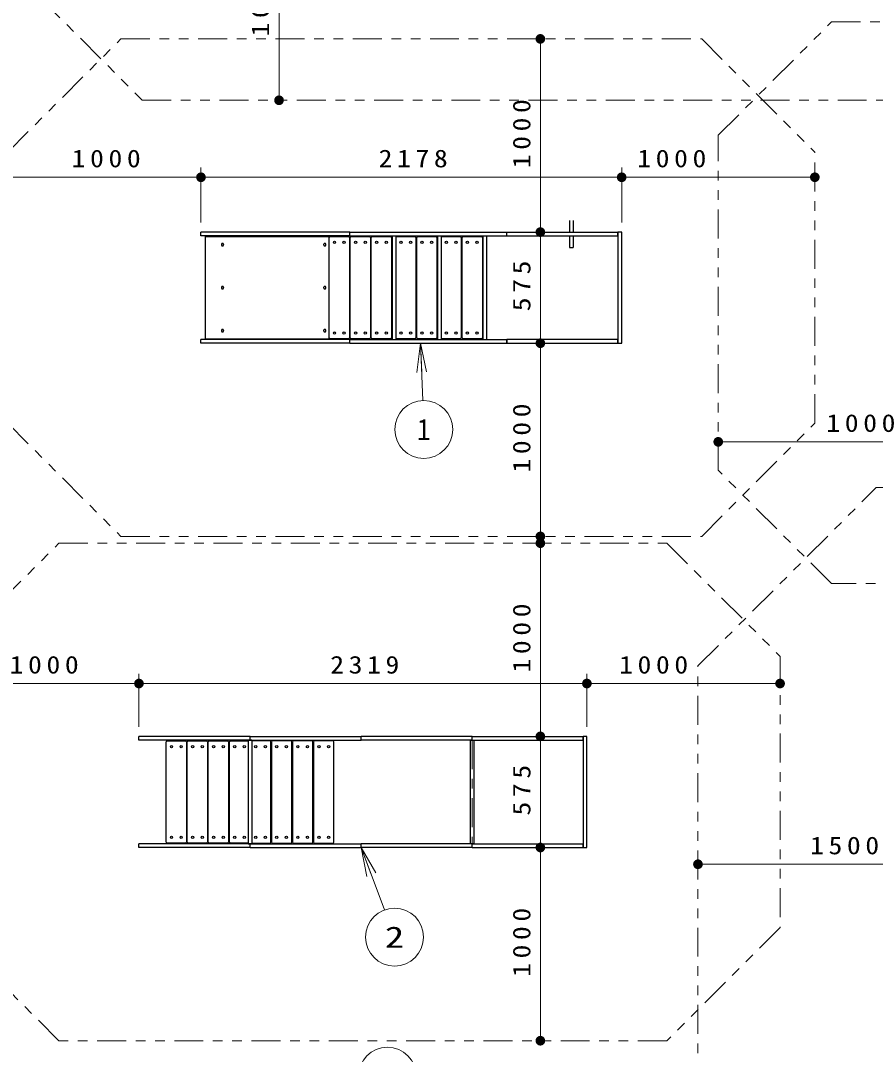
# Model space of a CAD drawing. Units: millimetres on the paper, scale 1:50. Extents: x 35 to 420, y -297 to 267.
# Drawn here: x 122.3 to 210.8, y 102.2 to 209.2 of the extents above; entities that cross this region are included whole.
import ezdxf
from ezdxf.enums import TextEntityAlignment as Align

# ---------------------------------------------------------------- set-up
doc = ezdxf.new("R2010")
doc.units = ezdxf.units.MM
doc.linetypes.add('USER2', pattern=[6, 3, -1, 1, -1])
doc.linetypes.add('USER3', pattern=[8, 3, -1, 1, -1, 1, -1])
doc.layers.add('1_50', color=20, linetype='Continuous', lineweight=25)
doc.styles.add('ＭＳ ゴシック', font='')
doc.styles.get('ＭＳ ゴシック').set_extended_font_data('MS Gothic')

# ---------------------------------------------------------------- blocks, each defined once
blk = doc.blocks.new('filled_dot')
at = {"color": 0, "linetype": 'Continuous', "lineweight": -2, "const_width": 1.25}
blk.add_lwpolyline([(-0.625, 0, 1), (0.625, 0, 1)], format="xyb", close=True, dxfattribs=at)

msp = doc.modelspace()

# ---------------------------------------------------------------- linework, layer by layer
at = {"layer": '1_50', "color": 7, "lineweight": 13}
for p, q in [((149.015, 220.91), (149.015, 200.91)), ((176.073, 187.265), (176.073, 207.265)), ((140.933, 188.265), (140.933, 193.942)), ((184.491, 188.265), (184.491, 193.942)), ((120.933, 192.942), (140.933, 192.942)), ((140.933, 192.942), (184.491, 192.942)), ((184.491, 192.942), (204.491, 192.942)), ((176.073, 187.265), (176.073, 175.765)), ((163.285, 172.748), (163.675, 175.765)), ((163.675, 175.765), (164.284, 172.785)), ((163.675, 175.765), (163.784, 172.767)), ((163.675, 175.765), (163.892, 169.834)), ((176.073, 175.765), (176.073, 155.765)), ((194.491, 165.555), (214.491, 165.555)), ((176.073, 135.065), (176.073, 155.065)), ((134.511, 136.065), (134.511, 141.539)), ((180.891, 136.065), (180.891, 141.539)), ((114.511, 140.539), (134.511, 140.539)), ((134.511, 140.539), (180.891, 140.539)), ((180.891, 140.539), (200.891, 140.539)), ((176.073, 135.065), (176.073, 123.565)), ((158.091, 120.58), (157.511, 123.565)), ((157.511, 123.565), (159.028, 120.929)), ((157.511, 123.565), (158.56, 120.754)), ((157.511, 123.565), (159.923, 117.101)), ((176.073, 123.565), (176.073, 103.565)), ((222.391, 121.833), (192.391, 121.833))]:
    msp.add_line(p, q, dxfattribs=at)
at = {"layer": '1_50', "color": 70, "linetype": 'USER3', "lineweight": 13}
for p, q in [((120.933, 195.549), (132.648, 207.265)), ((132.648, 207.265), (192.775, 207.265)), ((192.775, 207.265), (204.491, 195.549)), ((204.491, 167.48), (204.491, 195.549)), ((120.933, 167.48), (132.648, 155.765)), ((192.775, 155.765), (204.491, 167.48)), ((132.648, 155.765), (192.775, 155.765))]:
    msp.add_line(p, q, dxfattribs=at)
at = {"layer": '1_50', "color": 1}
for p, q in [((179.103, 188.475), (179.103, 187.265)), ((179.483, 188.475), (179.483, 187.265)), ((156.347, 186.885), (156.347, 187.265)), ((156.347, 187.265), (172.611, 187.265)), ((156.347, 186.885), (172.611, 186.885)), ((179.103, 186.885), (179.103, 185.675)), ((179.483, 186.885), (179.483, 185.675)), ((179.103, 185.675), (179.483, 185.675)), ((156.347, 175.765), (156.347, 176.145)), ((156.347, 176.145), (172.611, 176.145)), ((156.347, 175.765), (172.611, 175.765)), ((172.611, 175.765), (172.611, 176.145)), ((146.011, 135.065), (134.511, 135.065)), ((134.511, 134.685), (134.511, 135.065)), ((146.011, 134.685), (146.011, 135.065)), ((146.011, 135.065), (157.511, 135.065)), ((146.011, 134.685), (146.011, 135.065)), ((157.511, 134.685), (157.511, 135.065)), ((169.011, 135.065), (157.511, 135.065)), ((169.011, 135.065), (180.511, 135.065)), ((169.011, 134.685), (169.011, 135.065)), ((169.011, 134.685), (169.011, 135.065)), ((169.011, 134.685), (169.011, 135.065)), ((169.011, 134.685), (169.011, 135.065)), ((180.511, 134.685), (180.511, 135.065)), ((146.011, 134.685), (134.511, 134.685)), ((146.011, 134.685), (157.511, 134.685)), ((169.011, 134.685), (157.511, 134.685)), ((169.011, 134.685), (180.511, 134.685)), ((146.011, 123.945), (134.511, 123.945)), ((134.511, 123.565), (134.511, 123.945)), ((146.011, 123.565), (134.511, 123.565)), ((146.011, 123.565), (146.011, 123.945)), ((146.011, 123.945), (157.511, 123.945)), ((146.011, 123.565), (146.011, 123.945)), ((146.011, 123.565), (157.511, 123.565)), ((157.511, 123.565), (157.511, 123.945)), ((169.011, 123.945), (157.511, 123.945)), ((169.011, 123.565), (157.511, 123.565)), ((169.011, 123.945), (180.511, 123.945)), ((169.011, 123.565), (169.011, 123.945)), ((169.011, 123.565), (169.011, 123.945)), ((169.011, 123.565), (169.011, 123.945)), ((169.011, 123.565), (169.011, 123.945)), ((169.011, 123.565), (180.511, 123.565)), ((180.511, 123.565), (180.511, 123.945))]:
    msp.add_line(p, q, dxfattribs=at)
at = {"layer": '1_50', "color": 4}
for p, q in [((140.933, 186.885), (140.933, 187.265)), ((156.347, 187.265), (140.933, 187.265)), ((156.347, 186.885), (156.347, 187.265)), ((156.347, 186.885), (156.347, 187.265)), ((172.611, 186.885), (172.611, 187.265)), ((172.611, 187.265), (184.111, 187.265)), ((184.111, 186.885), (184.111, 187.265)), ((156.347, 186.885), (140.933, 186.885)), ((172.611, 186.885), (184.111, 186.885)), ((140.933, 175.765), (140.933, 176.145)), ((156.347, 176.145), (140.933, 176.145)), ((156.347, 175.765), (140.933, 175.765)), ((156.347, 175.765), (156.347, 176.145)), ((156.347, 175.765), (156.347, 176.145))]:
    msp.add_line(p, q, dxfattribs=at)
at = {"layer": '1_50', "color": 2}
for p, q in [((141.385, 176.215), (141.385, 186.815)), ((154.188, 186.815), (154.188, 176.215)), ((160.747, 176.145), (160.747, 186.885)), ((161.127, 176.145), (161.127, 186.885)), ((165.447, 176.145), (165.447, 186.885)), ((165.827, 176.145), (165.827, 186.885)), ((170.147, 176.145), (170.147, 186.885)), ((170.527, 176.145), (170.527, 186.885)), ((145.821, 134.685), (146.201, 134.685)), ((145.821, 134.685), (145.821, 123.945)), ((145.821, 134.685), (146.201, 134.685)), ((146.201, 134.685), (145.821, 134.685)), ((146.201, 134.685), (145.821, 134.685)), ((146.201, 134.685), (146.201, 123.945)), ((168.821, 134.685), (168.821, 123.945)), ((168.821, 134.685), (169.201, 134.685)), ((169.201, 134.685), (169.201, 123.945)), ((146.201, 123.945), (145.821, 123.945)), ((146.201, 123.945), (145.821, 123.945)), ((145.821, 123.945), (146.201, 123.945)), ((145.821, 123.945), (146.201, 123.945)), ((169.201, 123.945), (168.821, 123.945))]:
    msp.add_line(p, q, dxfattribs=at)
at = {"layer": '1_50', "color": 7}
for p, q in [((141.385, 186.815), (154.188, 186.815)), ((141.385, 176.215), (154.188, 176.215))]:
    msp.add_line(p, q, dxfattribs=at)
at = {"layer": '1_50', "color": 40}
for p, q in [((154.207, 176.315), (154.207, 186.715)), ((154.307, 186.815), (156.207, 186.815)), ((156.307, 186.715), (156.307, 176.315)), ((156.387, 176.315), (156.387, 186.715)), ((156.487, 186.815), (158.387, 186.815)), ((158.487, 186.715), (158.487, 176.315)), ((158.567, 176.315), (158.567, 186.715)), ((158.667, 186.815), (160.567, 186.815)), ((160.667, 186.715), (160.667, 176.315)), ((161.187, 186.815), (163.087, 186.815)), ((163.187, 186.715), (163.187, 176.315)), ((163.267, 176.315), (163.267, 186.715)), ((163.367, 186.815), (165.267, 186.815)), ((165.367, 186.715), (165.367, 176.315)), ((165.887, 186.815), (167.787, 186.815)), ((167.887, 186.715), (167.887, 176.315)), ((167.967, 176.315), (167.967, 186.715)), ((168.067, 186.815), (169.967, 186.815)), ((170.067, 186.715), (170.067, 176.315)), ((156.207, 176.215), (154.307, 176.215)), ((158.387, 176.215), (156.487, 176.215)), ((160.567, 176.215), (158.667, 176.215)), ((163.087, 176.215), (161.187, 176.215)), ((165.267, 176.215), (163.367, 176.215)), ((167.787, 176.215), (165.887, 176.215)), ((169.967, 176.215), (168.067, 176.215)), ((137.331, 124.115), (137.331, 134.515)), ((137.431, 134.615), (139.331, 134.615)), ((139.431, 134.515), (139.431, 124.115)), ((139.511, 124.115), (139.511, 134.515)), ((139.611, 134.615), (141.511, 134.615)), ((141.611, 134.515), (141.611, 124.115)), ((141.691, 124.115), (141.691, 134.515)), ((141.791, 134.615), (143.691, 134.615)), ((143.791, 134.515), (143.791, 124.115)), ((143.871, 124.115), (143.871, 134.515)), ((143.971, 134.615), (145.821, 134.615)), ((148.051, 134.615), (146.201, 134.615)), ((148.151, 124.115), (148.151, 134.515)), ((148.231, 134.515), (148.231, 124.115)), ((150.231, 134.615), (148.331, 134.615)), ((150.331, 124.115), (150.331, 134.515)), ((150.411, 134.515), (150.411, 124.115)), ((152.411, 134.615), (150.511, 134.615)), ((152.511, 124.115), (152.511, 134.515)), ((152.591, 134.515), (152.591, 124.115)), ((154.591, 134.615), (152.691, 134.615)), ((154.691, 124.115), (154.691, 134.515)), ((139.331, 124.015), (137.431, 124.015)), ((141.511, 124.015), (139.611, 124.015)), ((143.691, 124.015), (141.791, 124.015)), ((145.821, 124.015), (143.971, 124.015)), ((146.201, 124.015), (148.051, 124.015)), ((148.331, 124.015), (150.231, 124.015)), ((150.511, 124.015), (152.411, 124.015)), ((152.691, 124.015), (154.591, 124.015))]:
    msp.add_line(p, q, dxfattribs=at)
at = {"layer": '1_50', "color": 7, "linetype": 'USER2', "lineweight": 13}
msp.add_line((169.011, 134.685), (169.011, 123.945), dxfattribs=at)
at = {"layer": '1_50', "color": 7, "linetype": 'USER3', "lineweight": 13}
msp.add_lwpolyline([(122.786, 221.515), (122.786, 212.98), (134.857, 200.91), (219.926, 200.91), (231.996, 212.98), (231.996, 221.515)], dxfattribs=at)
at = {"layer": '1_50', "color": 70, "linetype": 'USER3', "lineweight": 13}
for points in [[(240.775, 150.893), (206.207, 150.893), (194.491, 162.609), (194.491, 197.299), (206.207, 209.015), (240.775, 209.015), (252.491, 197.299), (252.491, 162.609)], [(189.175, 155.065), (200.891, 143.349), (200.891, 115.281), (189.175, 103.565), (126.227, 103.565), (114.511, 115.281), (114.511, 143.349), (126.227, 155.065)]]:
    msp.add_lwpolyline(points, close=True, dxfattribs=at)
at = {"layer": '1_50', "color": 1}
for points in [[(184.491, 187.265), (184.111, 187.265), (184.111, 175.765), (184.491, 175.765)], [(180.891, 135.065), (180.511, 135.065), (180.511, 123.565), (180.891, 123.565)]]:
    msp.add_lwpolyline(points, close=True, dxfattribs=at)
at = {"layer": '1_50', "color": 7}
for points in [[(143.163, 185.835), (143.174, 185.835), (143.184, 185.837), (143.194, 185.839), (143.204, 185.842), (143.214, 185.847), (143.223, 185.852), (143.232, 185.858), (143.24, 185.865), (143.248, 185.873), (143.255, 185.881), (143.261, 185.89), (143.267, 185.9), (143.272, 185.91), (143.276, 185.92), (143.279, 185.931), (143.281, 185.942), (143.283, 185.953), (143.283, 185.965), (143.283, 185.976), (143.281, 185.987), (143.279, 185.998), (143.276, 186.009), (143.272, 186.02), (143.267, 186.03), (143.261, 186.039), (143.255, 186.048), (143.248, 186.057), (143.24, 186.064), (143.232, 186.071), (143.223, 186.077), (143.214, 186.082), (143.204, 186.087), (143.194, 186.09), (143.184, 186.093), (143.174, 186.094), (143.163, 186.095), (143.153, 186.094), (143.143, 186.093), (143.133, 186.09), (143.123, 186.087), (143.113, 186.082), (143.104, 186.077), (143.095, 186.071), (143.087, 186.064), (143.079, 186.057), (143.072, 186.048), (143.065, 186.039), (143.06, 186.03), (143.055, 186.02), (143.051, 186.009), (143.048, 185.998), (143.046, 185.987), (143.044, 185.976), (143.044, 185.965), (143.044, 185.953), (143.046, 185.942), (143.048, 185.931), (143.051, 185.92), (143.055, 185.91), (143.06, 185.9), (143.065, 185.89), (143.072, 185.881), (143.079, 185.873), (143.087, 185.865), (143.095, 185.858), (143.104, 185.852), (143.113, 185.847), (143.123, 185.842), (143.133, 185.839), (143.143, 185.837), (143.153, 185.835)], [(153.749, 185.835), (153.76, 185.835), (153.77, 185.837), (153.78, 185.839), (153.79, 185.842), (153.8, 185.847), (153.809, 185.852), (153.818, 185.858), (153.826, 185.865), (153.834, 185.873), (153.841, 185.881), (153.847, 185.89), (153.853, 185.9), (153.858, 185.91), (153.862, 185.92), (153.865, 185.931), (153.867, 185.942), (153.868, 185.953), (153.869, 185.965), (153.868, 185.976), (153.867, 185.987), (153.865, 185.998), (153.862, 186.009), (153.858, 186.02), (153.853, 186.03), (153.847, 186.039), (153.841, 186.048), (153.834, 186.057), (153.826, 186.064), (153.818, 186.071), (153.809, 186.077), (153.8, 186.082), (153.79, 186.087), (153.78, 186.09), (153.77, 186.093), (153.76, 186.094), (153.749, 186.095), (153.739, 186.094), (153.728, 186.093), (153.718, 186.09), (153.708, 186.087), (153.699, 186.082), (153.689, 186.077), (153.681, 186.071), (153.672, 186.064), (153.665, 186.057), (153.658, 186.048), (153.651, 186.039), (153.646, 186.03), (153.641, 186.02), (153.637, 186.009), (153.634, 185.998), (153.631, 185.987), (153.63, 185.976), (153.63, 185.965), (153.63, 185.953), (153.631, 185.942), (153.634, 185.931), (153.637, 185.92), (153.641, 185.91), (153.646, 185.9), (153.651, 185.89), (153.658, 185.881), (153.665, 185.873), (153.672, 185.865), (153.681, 185.858), (153.689, 185.852), (153.699, 185.847), (153.708, 185.842), (153.718, 185.839), (153.728, 185.837), (153.739, 185.835)], [(143.163, 181.385), (143.174, 181.385), (143.184, 181.387), (143.194, 181.389), (143.204, 181.392), (143.214, 181.397), (143.223, 181.402), (143.232, 181.408), (143.24, 181.415), (143.248, 181.423), (143.255, 181.431), (143.261, 181.44), (143.267, 181.45), (143.272, 181.46), (143.276, 181.47), (143.279, 181.481), (143.281, 181.492), (143.283, 181.503), (143.283, 181.515), (143.283, 181.526), (143.281, 181.537), (143.279, 181.548), (143.276, 181.559), (143.272, 181.57), (143.267, 181.58), (143.261, 181.589), (143.255, 181.598), (143.248, 181.607), (143.24, 181.614), (143.232, 181.621), (143.223, 181.627), (143.214, 181.632), (143.204, 181.637), (143.194, 181.64), (143.184, 181.643), (143.174, 181.644), (143.163, 181.645), (143.153, 181.644), (143.143, 181.643), (143.133, 181.64), (143.123, 181.637), (143.113, 181.632), (143.104, 181.627), (143.095, 181.621), (143.087, 181.614), (143.079, 181.607), (143.072, 181.598), (143.065, 181.589), (143.06, 181.58), (143.055, 181.57), (143.051, 181.559), (143.048, 181.548), (143.046, 181.537), (143.044, 181.526), (143.044, 181.515), (143.044, 181.503), (143.046, 181.492), (143.048, 181.481), (143.051, 181.47), (143.055, 181.46), (143.06, 181.45), (143.065, 181.44), (143.072, 181.431), (143.079, 181.423), (143.087, 181.415), (143.095, 181.408), (143.104, 181.402), (143.113, 181.397), (143.123, 181.392), (143.133, 181.389), (143.143, 181.387), (143.153, 181.385)], [(153.749, 181.385), (153.76, 181.385), (153.77, 181.387), (153.78, 181.389), (153.79, 181.392), (153.8, 181.397), (153.809, 181.402), (153.818, 181.408), (153.826, 181.415), (153.834, 181.423), (153.841, 181.431), (153.847, 181.44), (153.853, 181.45), (153.858, 181.46), (153.862, 181.47), (153.865, 181.481), (153.867, 181.492), (153.868, 181.503), (153.869, 181.515), (153.868, 181.526), (153.867, 181.537), (153.865, 181.548), (153.862, 181.559), (153.858, 181.57), (153.853, 181.58), (153.847, 181.589), (153.841, 181.598), (153.834, 181.607), (153.826, 181.614), (153.818, 181.621), (153.809, 181.627), (153.8, 181.632), (153.79, 181.637), (153.78, 181.64), (153.77, 181.643), (153.76, 181.644), (153.749, 181.645), (153.739, 181.644), (153.728, 181.643), (153.718, 181.64), (153.708, 181.637), (153.699, 181.632), (153.689, 181.627), (153.681, 181.621), (153.672, 181.614), (153.665, 181.607), (153.658, 181.598), (153.651, 181.589), (153.646, 181.58), (153.641, 181.57), (153.637, 181.559), (153.634, 181.548), (153.631, 181.537), (153.63, 181.526), (153.63, 181.515), (153.63, 181.503), (153.631, 181.492), (153.634, 181.481), (153.637, 181.47), (153.641, 181.46), (153.646, 181.45), (153.651, 181.44), (153.658, 181.431), (153.665, 181.423), (153.672, 181.415), (153.681, 181.408), (153.689, 181.402), (153.699, 181.397), (153.708, 181.392), (153.718, 181.389), (153.728, 181.387), (153.739, 181.385)], [(143.163, 176.935), (143.174, 176.935), (143.184, 176.937), (143.194, 176.939), (143.204, 176.942), (143.214, 176.947), (143.223, 176.952), (143.232, 176.958), (143.24, 176.965), (143.248, 176.973), (143.255, 176.981), (143.261, 176.99), (143.267, 177), (143.272, 177.01), (143.276, 177.02), (143.279, 177.031), (143.281, 177.042), (143.283, 177.053), (143.283, 177.065), (143.283, 177.076), (143.281, 177.087), (143.279, 177.098), (143.276, 177.109), (143.272, 177.12), (143.267, 177.13), (143.261, 177.139), (143.255, 177.148), (143.248, 177.157), (143.24, 177.164), (143.232, 177.171), (143.223, 177.177), (143.214, 177.182), (143.204, 177.187), (143.194, 177.19), (143.184, 177.193), (143.174, 177.194), (143.163, 177.195), (143.153, 177.194), (143.143, 177.193), (143.133, 177.19), (143.123, 177.187), (143.113, 177.182), (143.104, 177.177), (143.095, 177.171), (143.087, 177.164), (143.079, 177.157), (143.072, 177.148), (143.065, 177.139), (143.06, 177.13), (143.055, 177.12), (143.051, 177.109), (143.048, 177.098), (143.046, 177.087), (143.044, 177.076), (143.044, 177.065), (143.044, 177.053), (143.046, 177.042), (143.048, 177.031), (143.051, 177.02), (143.055, 177.01), (143.06, 177), (143.065, 176.99), (143.072, 176.981), (143.079, 176.973), (143.087, 176.965), (143.095, 176.958), (143.104, 176.952), (143.113, 176.947), (143.123, 176.942), (143.133, 176.939), (143.143, 176.937), (143.153, 176.935)], [(153.749, 176.935), (153.76, 176.935), (153.77, 176.937), (153.78, 176.939), (153.79, 176.942), (153.8, 176.947), (153.809, 176.952), (153.818, 176.958), (153.826, 176.965), (153.834, 176.973), (153.841, 176.981), (153.847, 176.99), (153.853, 177), (153.858, 177.01), (153.862, 177.02), (153.865, 177.031), (153.867, 177.042), (153.868, 177.053), (153.869, 177.065), (153.868, 177.076), (153.867, 177.087), (153.865, 177.098), (153.862, 177.109), (153.858, 177.12), (153.853, 177.13), (153.847, 177.139), (153.841, 177.148), (153.834, 177.157), (153.826, 177.164), (153.818, 177.171), (153.809, 177.177), (153.8, 177.182), (153.79, 177.187), (153.78, 177.19), (153.77, 177.193), (153.76, 177.194), (153.749, 177.195), (153.739, 177.194), (153.728, 177.193), (153.718, 177.19), (153.708, 177.187), (153.699, 177.182), (153.689, 177.177), (153.681, 177.171), (153.672, 177.164), (153.665, 177.157), (153.658, 177.148), (153.651, 177.139), (153.646, 177.13), (153.641, 177.12), (153.637, 177.109), (153.634, 177.098), (153.631, 177.087), (153.63, 177.076), (153.63, 177.065), (153.63, 177.053), (153.631, 177.042), (153.634, 177.031), (153.637, 177.02), (153.641, 177.01), (153.646, 177), (153.651, 176.99), (153.658, 176.981), (153.665, 176.973), (153.672, 176.965), (153.681, 176.958), (153.689, 176.952), (153.699, 176.947), (153.708, 176.942), (153.718, 176.939), (153.728, 176.937), (153.739, 176.935)]]:
    msp.add_lwpolyline(points, close=True, dxfattribs=at)
at = {"layer": '1_50', "color": 4}
msp.add_lwpolyline([(184.111, 175.765), (184.111, 176.145), (172.611, 176.145), (172.611, 175.765)], close=True, dxfattribs=at)
at = {"layer": '1_50', "color": 7, "linetype": 'USER3', "lineweight": 13}
msp.add_lwpolyline([(256.939, 160.815), (275.391, 142.363), (275.391, 96.267), (256.939, 77.815), (210.843, 77.815), (192.391, 96.267), (192.391, 142.363), (210.843, 160.815)], close=True, dxfattribs=at)
at = {"layer": '1_50', "color": 7}
for centre in [(154.757, 186.215), (155.757, 186.215), (156.937, 186.215), (157.937, 186.215), (159.117, 186.215), (160.117, 186.215), (161.637, 186.215), (162.637, 186.215), (163.817, 186.215), (164.817, 186.215), (166.337, 186.215), (167.337, 186.215), (168.517, 186.215), (169.517, 186.215), (154.757, 176.815), (155.757, 176.815), (156.937, 176.815), (157.937, 176.815), (159.117, 176.815), (160.117, 176.815), (161.637, 176.815), (162.637, 176.815), (163.817, 176.815), (164.817, 176.815), (166.337, 176.815), (167.337, 176.815), (168.517, 176.815), (169.517, 176.815), (137.881, 134.015), (138.881, 134.015), (140.061, 134.015), (141.061, 134.015), (142.241, 134.015), (143.241, 134.015), (144.421, 134.015), (145.421, 134.015), (146.601, 134.015), (147.601, 134.015), (148.781, 134.015), (149.781, 134.015), (150.961, 134.015), (151.961, 134.015), (153.141, 134.015), (154.141, 134.015), (137.881, 124.615), (138.881, 124.615), (140.061, 124.615), (141.061, 124.615), (142.241, 124.615), (143.241, 124.615), (144.421, 124.615), (145.421, 124.615), (146.601, 124.615), (147.601, 124.615), (148.781, 124.615), (149.781, 124.615), (150.961, 124.615), (151.961, 124.615), (153.141, 124.615), (154.141, 124.615)]:
    msp.add_circle(centre, 0.12, dxfattribs=at)
at = {"layer": '1_50', "color": 7, "lineweight": 13}
for centre in [(164.001, 166.836), (160.972, 114.29), (160.234, 99.892)]:
    msp.add_circle(centre, 3, dxfattribs=at)
at = {"layer": '1_50', "color": 40}
for centre, start, end in [((154.307, 186.715), 90, 180), ((156.207, 186.715), 0, 90), ((156.487, 186.715), 90, 180), ((158.387, 186.715), 0, 90), ((158.667, 186.715), 90, 180), ((160.567, 186.715), 0, 90), ((161.187, 186.715), 90, 126.8699), ((163.087, 186.715), 0, 90), ((163.367, 186.715), 90, 180), ((165.267, 186.715), 0, 90), ((165.887, 186.715), 90, 126.8699), ((167.787, 186.715), 0, 90), ((168.067, 186.715), 90, 180), ((169.967, 186.715), 0, 90), ((154.307, 176.315), 180, 270), ((156.207, 176.315), 270, 0), ((156.487, 176.315), 180, 270), ((158.387, 176.315), 270, 0), ((158.667, 176.315), 180, 270), ((160.567, 176.315), 270, 0), ((161.187, 176.315), 233.1301, 270), ((163.087, 176.315), 270, 0), ((163.367, 176.315), 180, 270), ((165.267, 176.315), 270, 0), ((165.887, 176.315), 233.1301, 270), ((167.787, 176.315), 270, 0), ((168.067, 176.315), 180, 270), ((169.967, 176.315), 270, 0), ((137.431, 134.515), 90, 180), ((139.331, 134.515), 0, 90), ((139.611, 134.515), 90, 180), ((141.511, 134.515), 0, 90), ((141.791, 134.515), 90, 180), ((143.691, 134.515), 0, 90), ((143.971, 134.515), 90, 180), ((148.051, 134.515), 0, 90), ((148.331, 134.515), 90, 180), ((150.231, 134.515), 0, 90), ((150.511, 134.515), 90, 180), ((152.411, 134.515), 0, 90), ((152.691, 134.515), 90, 180), ((154.591, 134.515), 0, 90), ((137.431, 124.115), 180, 270), ((139.331, 124.115), 270, 0), ((139.611, 124.115), 180, 270), ((141.511, 124.115), 270, 0), ((141.791, 124.115), 180, 270), ((143.691, 124.115), 270, 0), ((143.971, 124.115), 180, 270), ((148.051, 124.115), 270, 0), ((148.331, 124.115), 180, 270), ((150.231, 124.115), 270, 0), ((150.511, 124.115), 180, 270), ((152.411, 124.115), 270, 0), ((152.691, 124.115), 180, 270), ((154.591, 124.115), 270, 0)]:
    msp.add_arc(centre, 0.1, start, end, dxfattribs=at)

# ---------------------------------------------------------------- block references
at = {"layer": '1_50', "color": 7, "lineweight": 13, "xscale": 0.4, "yscale": 0.4}
for p, rotation in [((176.073, 207.265), 270), ((149.015, 200.91), 90), ((140.933, 192.942), 180), ((184.491, 192.942), 180), ((204.491, 192.942), 180), ((176.073, 187.265), 90), ((176.073, 187.265), 270), ((176.073, 175.765), 90), ((176.073, 175.765), 270), ((176.073, 155.765), 90), ((176.073, 155.065), 270), ((134.511, 140.539), 180), ((180.891, 140.539), 180), ((200.891, 140.539), 180), ((176.073, 135.065), 90), ((176.073, 135.065), 270), ((176.073, 123.565), 270), ((176.073, 123.565), 90), ((176.073, 103.565), 90)]:
    msp.add_blockref('filled_dot', p, dxfattribs=dict(at, rotation=rotation))
for p in [(140.933, 192.942), (184.491, 192.942), (194.491, 165.555), (134.511, 140.539), (180.891, 140.539), (192.391, 121.833)]:
    msp.add_blockref('filled_dot', p, dxfattribs=at)

# ---------------------------------------------------------------- texts
at = {"layer": '1_50', "color": 7, "style": 'ＭＳ ゴシック'}
for s, width, p in [('1', 0.95, (164.001, 166.836)), ('2', 1.35, (160.972, 114.29))]:
    msp.add_text(s, height=2.199, dxfattribs=dict(at, width=width)).set_placement(p, align=Align.MIDDLE_CENTER)
at = {"layer": '1_50', "color": 7, "char_height": 1.833, "attachment_point": 8, "rotation": 90, "style": 'ＭＳ ゴシック'}
for s, insert in [('\\T1.33;\\W1.15;1000', (148.015, 211.331)), ('\\T1.33;\\W1.15;1000', (175.073, 197.686)), ('\\T1.33;\\W1.15;575', (175.073, 181.931)), ('\\T1.33;\\W1.15;1000', (175.073, 166.186)), ('\\T1.33;\\W1.15;1000', (175.073, 145.486)), ('\\T1.33;\\W1.15;575', (175.073, 129.732)), ('\\T1.33;\\W1.15;1000', (175.073, 113.986))]:
    msp.add_mtext(s, dxfattribs=dict(at, insert=insert))
at = {"layer": '1_50', "color": 7, "char_height": 1.833, "attachment_point": 8, "style": 'ＭＳ ゴシック'}
for s, insert in [('\\T1.33;\\W1.15;1000', (131.354, 193.942)), ('\\T1.33;\\W1.15;2178', (163.139, 193.942)), ('\\T1.33;\\W1.15;1000', (189.917, 193.942)), ('\\T1.33;\\W1.15;1000', (209.497, 166.555)), ('\\T1.33;\\W1.15;1000', (124.932, 141.539)), ('\\T1.33;\\W1.15;2319', (158.129, 141.539)), ('\\T1.33;\\W1.15;1000', (188.037, 141.539)), ('\\T1.33;\\W1.15;1500', (207.812, 122.833))]:
    msp.add_mtext(s, dxfattribs=dict(at, insert=insert))

doc.saveas('drawing.dxf')
